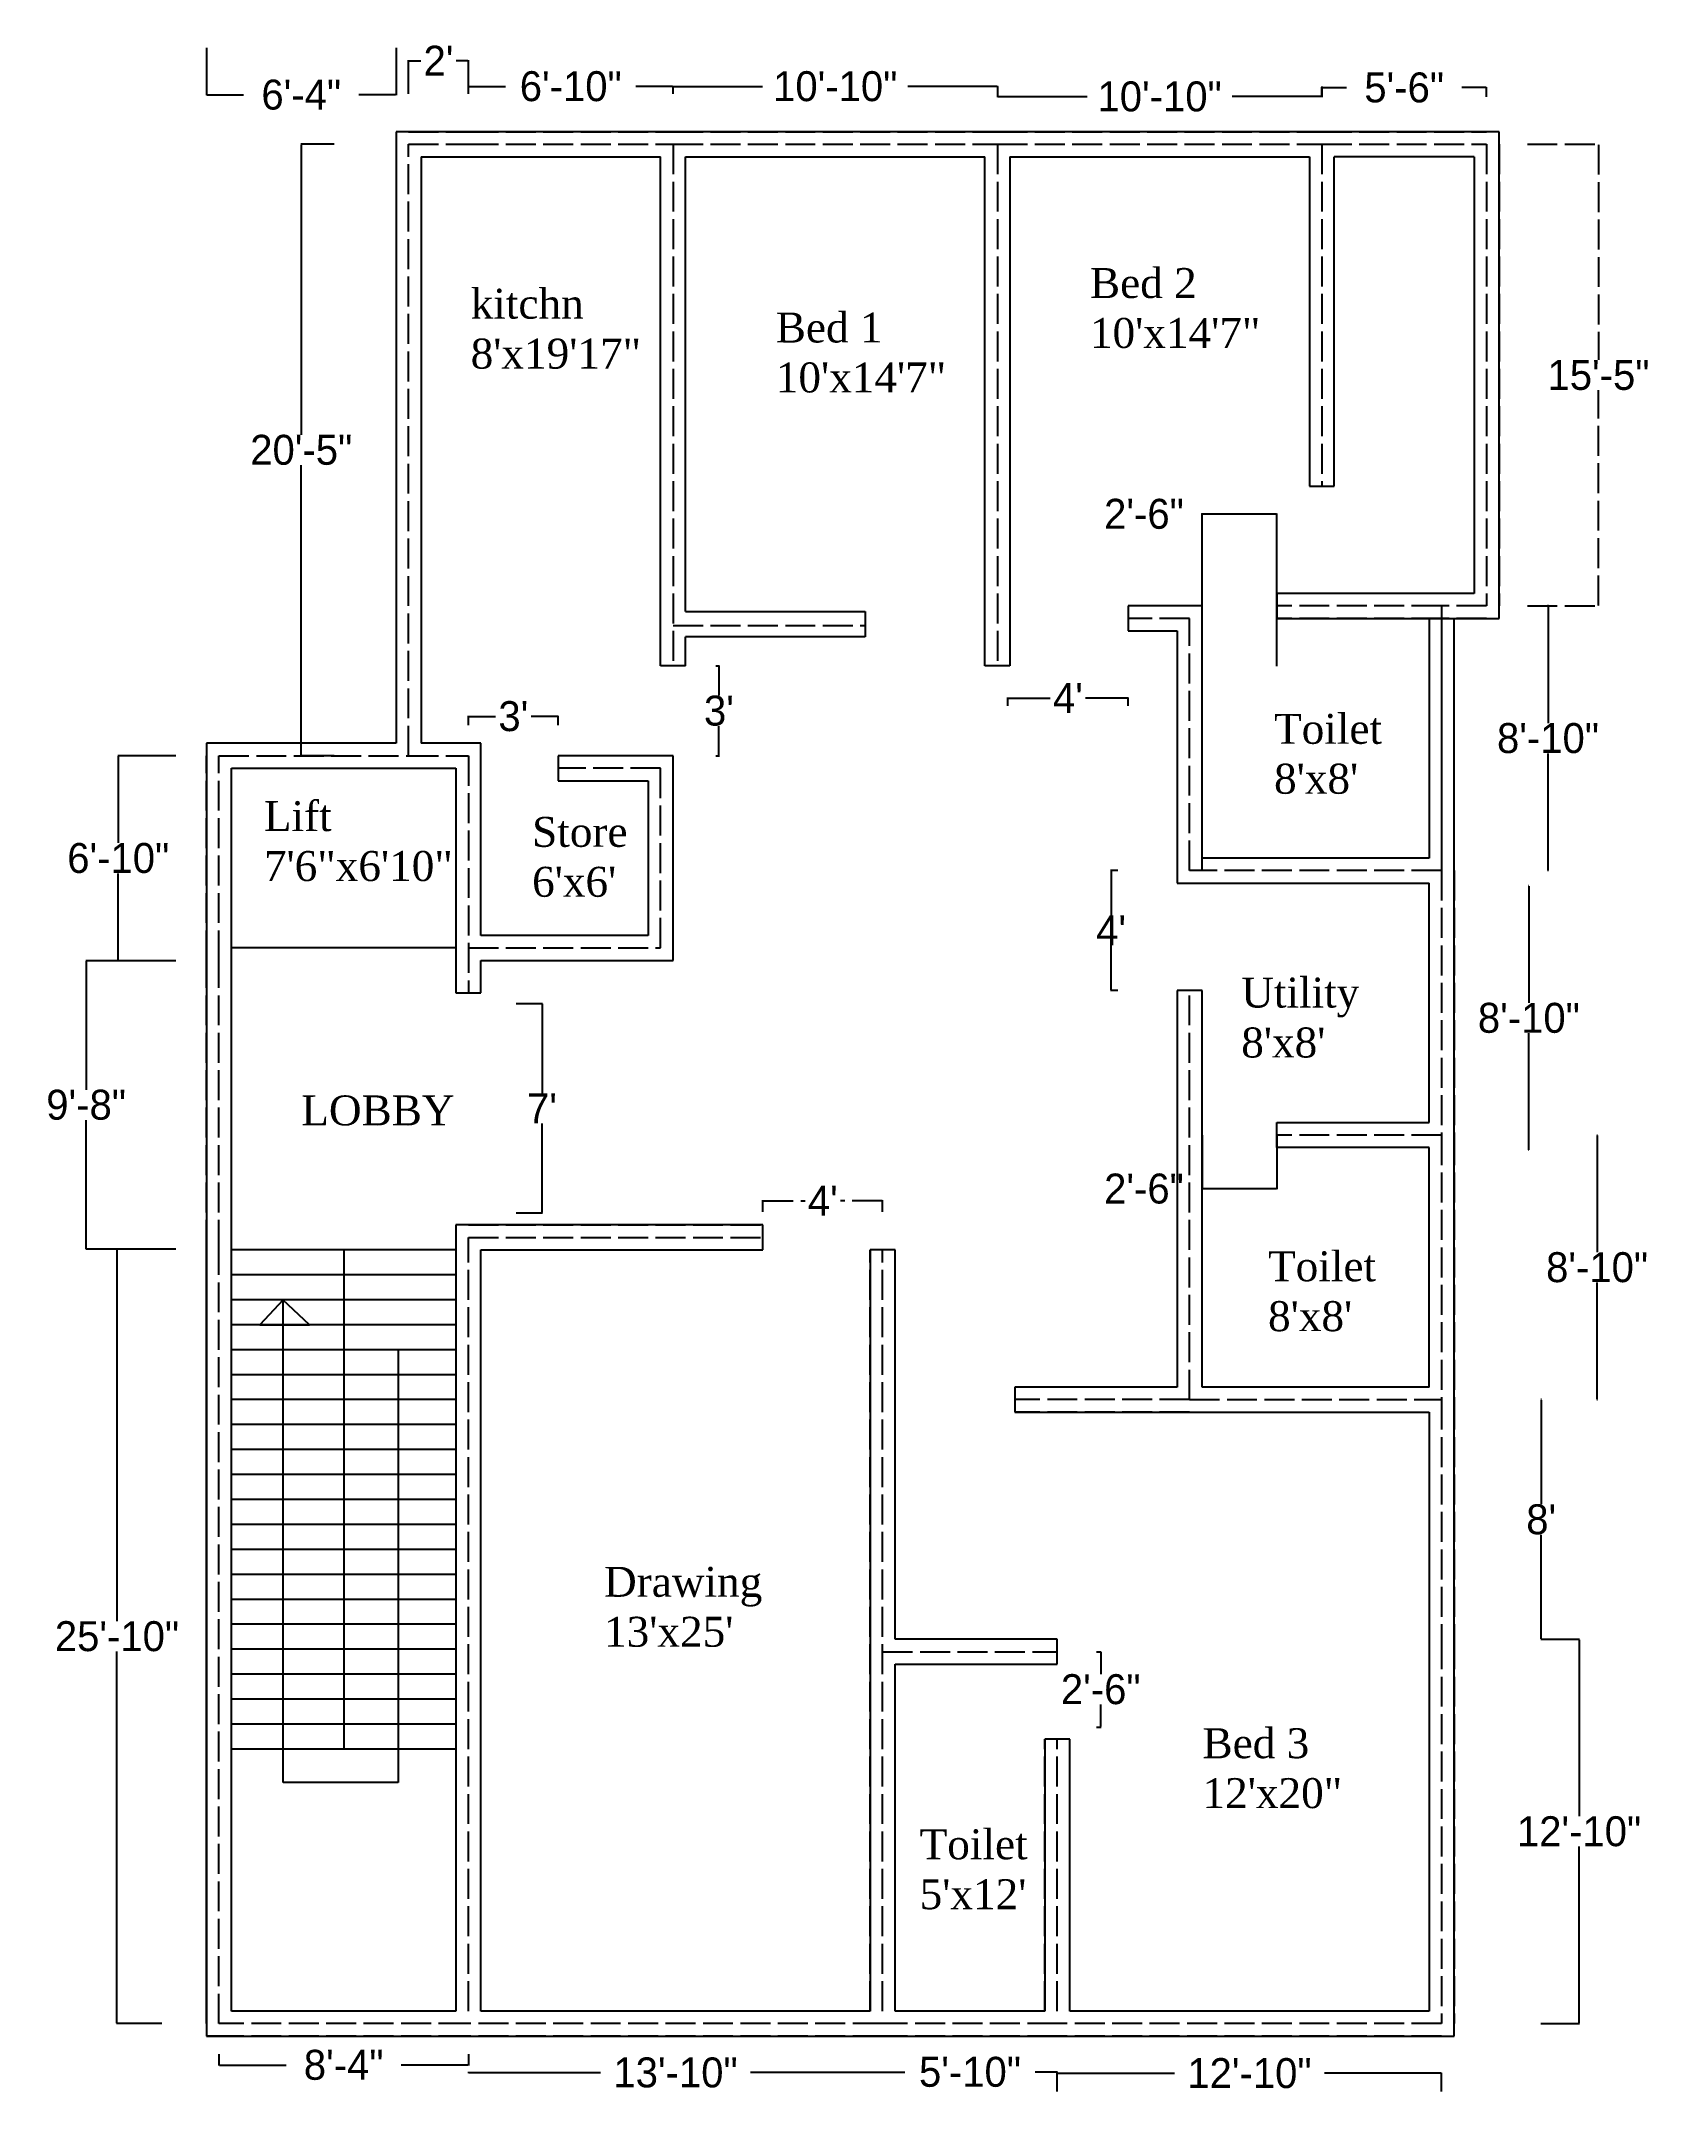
# Model space of a CAD drawing. Header units: inches. Extents: x -148 to 499, y -264 to 558.
import ezdxf

# ---------------------------------------------------------------- set-up
doc = ezdxf.new("R2010")
doc.units = ezdxf.units.IN
doc.header["$MEASUREMENT"] = 0
doc.linetypes.add('ACAD_ISO02W100', pattern=[15, 12, -3])
doc.layers.add('DASH', color=7, linetype='ACAD_ISO02W100')
doc.dimstyles.get("Standard").update_dxf_attribs({"dimtxt": 12, "dimasz": 0.18, "dimexe": 0.18, "dimexo": 0.0625, "dimgap": 0.09, "dimtad": 0, "dimtih": 1, "dimtoh": 1, "dimdec": 0, "dimzin": 0, "dimdsep": 46, "dimlunit": 4, "dimtxsty": 'Standard', "dimcen": 0.09, "dimclrt": 3, "dimadec": 0, "dimazin": 0, "dimtfac": 1, "dimtdec": 0, "dimtofl": 0, "dimtmove": 0, "dimatfit": 3, "dimfxl": 1, "dimtolj": 1, "dimtzin": 0, "dimarcsym": 0})

# ---------------------------------------------------------------- blocks, each defined once
blk = doc.blocks.new('*D4')
at = {"layer": 'DASH', "color": 0, "lineweight": -2}
for p, q in [((447.9, 516.5), (476.6, 516.5)), ((476.42, 516.32), (476.42, 430.09)), ((476.42, 331.68), (476.42, 417.91)), ((447.9, 331.5), (476.6, 331.5))]:
    blk.add_line(p, q, dxfattribs=at)
at = {"layer": 'DASH', "color": 0}
for points in [[(476.39, 516.32), (476.45, 516.32), (476.42, 516.5)], [(476.39, 331.68), (476.45, 331.68), (476.42, 331.5)]]:
    blk.add_solid(points, dxfattribs=at)
at = {"layer": 'Defpoints', "color": 0}
for p in [(447.84, 516.5), (447.84, 331.5), (476.42, 331.5)]:
    blk.add_point(p, dxfattribs=at)
at = {"layer": 'DASH', "color": 3, "insert": (476.42, 424), "char_height": 12, "attachment_point": 5}
blk.add_mtext('\\A1;15\'-5"', dxfattribs=at)
blk = doc.blocks.new('*D6')
at = {"color": 0, "lineweight": -2}
for p, q in [((456.41, 331.5), (456, 331.5)), ((456.18, 331.32), (456.18, 284.59)), ((456.18, 225.68), (456.18, 272.41)), ((456.41, 225.5), (456, 225.5))]:
    blk.add_line(p, q, dxfattribs=at)
at = {"color": 0}
for points in [[(456.15, 331.32), (456.21, 331.32), (456.18, 331.5)], [(456.15, 225.68), (456.21, 225.68), (456.18, 225.5)]]:
    blk.add_solid(points, dxfattribs=at)
at = {"layer": 'Defpoints', "color": 0}
for p in [(456.47, 331.5), (456.18, 225.5), (456.47, 225.5)]:
    blk.add_point(p, dxfattribs=at)
at = {"color": 3, "insert": (456.18, 278.5), "char_height": 12, "attachment_point": 5}
blk.add_mtext('\\A1;8\'-10"', dxfattribs=at)
blk = doc.blocks.new('*D7')
at = {"color": 0, "lineweight": -2}
for p, q in [((448.53, 219.41), (448.33, 219.41)), ((448.51, 219.23), (448.51, 172.5)), ((448.51, 113.59), (448.51, 160.32)), ((448.53, 113.41), (448.33, 113.41))]:
    blk.add_line(p, q, dxfattribs=at)
at = {"color": 0}
for points in [[(448.48, 219.23), (448.54, 219.23), (448.51, 219.41)], [(448.48, 113.59), (448.54, 113.59), (448.51, 113.41)]]:
    blk.add_solid(points, dxfattribs=at)
at = {"layer": 'Defpoints', "color": 0}
for p in [(448.6, 219.41), (448.51, 113.41), (448.6, 113.41)]:
    blk.add_point(p, dxfattribs=at)
at = {"color": 3, "insert": (448.51, 166.41), "char_height": 12, "attachment_point": 5}
blk.add_mtext('\\A1;8\'-10"', dxfattribs=at)
blk = doc.blocks.new('*D8')
at = {"color": 0, "lineweight": -2}
for p, q in [((475.75, 119.5), (476.03, 119.5)), ((475.85, 119.32), (475.85, 72.59)), ((475.85, 13.68), (475.85, 60.41)), ((475.75, 13.5), (476.03, 13.5))]:
    blk.add_line(p, q, dxfattribs=at)
at = {"color": 0}
for points in [[(475.82, 119.32), (475.88, 119.32), (475.85, 119.5)], [(475.82, 13.68), (475.88, 13.68), (475.85, 13.5)]]:
    blk.add_solid(points, dxfattribs=at)
at = {"layer": 'Defpoints', "color": 0}
for p in [(475.69, 119.5), (475.69, 13.5), (475.85, 13.5)]:
    blk.add_point(p, dxfattribs=at)
at = {"color": 3, "insert": (475.85, 66.5), "char_height": 12, "attachment_point": 5}
blk.add_mtext('\\A1;8\'-10"', dxfattribs=at)
blk = doc.blocks.new('*D9')
at = {"color": 0, "lineweight": -2}
for p, q in [((453.53, 13.5), (453.28, 13.5)), ((453.46, 13.32), (453.46, -28.41)), ((453.46, -82.32), (453.46, -40.59)), ((453.53, -82.5), (453.28, -82.5))]:
    blk.add_line(p, q, dxfattribs=at)
at = {"color": 0}
for points in [[(453.43, 13.32), (453.49, 13.32), (453.46, 13.5)], [(453.43, -82.32), (453.49, -82.32), (453.46, -82.5)]]:
    blk.add_solid(points, dxfattribs=at)
at = {"layer": 'Defpoints', "color": 0}
for p in [(453.59, 13.5), (453.46, -82.5), (453.59, -82.5)]:
    blk.add_point(p, dxfattribs=at)
at = {"color": 3, "insert": (453.46, -34.5), "char_height": 12, "attachment_point": 5}
blk.add_mtext("\\A1;8'", dxfattribs=at)
blk = doc.blocks.new('*D10')
at = {"color": 0, "lineweight": -2}
for p, q in [((453.35, -82.5), (468.8, -82.5)), ((468.62, -82.68), (468.62, -153.41)), ((468.62, -236.32), (468.62, -165.59)), ((453.35, -236.5), (468.8, -236.5))]:
    blk.add_line(p, q, dxfattribs=at)
at = {"color": 0}
for points in [[(468.59, -82.68), (468.65, -82.68), (468.62, -82.5)], [(468.59, -236.32), (468.65, -236.32), (468.62, -236.5)]]:
    blk.add_solid(points, dxfattribs=at)
at = {"layer": 'Defpoints', "color": 0}
for p in [(453.28, -82.5), (453.28, -236.5), (468.62, -236.5)]:
    blk.add_point(p, dxfattribs=at)
at = {"color": 3, "insert": (468.62, -159.5), "char_height": 12, "attachment_point": 5}
blk.add_mtext('\\A1;12\'-10"', dxfattribs=at)
blk = doc.blocks.new('*D11')
at = {"color": 0, "lineweight": -2}
for p, q in [((259.54, -263.75), (259.54, -256.22)), ((259.72, -256.4), (306.45, -256.4)), ((413.36, -256.4), (366.63, -256.4)), ((413.54, -263.75), (413.54, -256.22))]:
    blk.add_line(p, q, dxfattribs=at)
at = {"color": 0}
for points in [[(259.72, -256.37), (259.72, -256.43), (259.54, -256.4)], [(413.36, -256.37), (413.36, -256.43), (413.54, -256.4)]]:
    blk.add_solid(points, dxfattribs=at)
at = {"layer": 'Defpoints', "color": 0}
for p in [(259.54, -256.4), (259.54, -263.81), (413.54, -263.81)]:
    blk.add_point(p, dxfattribs=at)
at = {"color": 3, "insert": (336.54, -256.4), "char_height": 12, "attachment_point": 5}
blk.add_mtext('\\A1;12\'-10"', dxfattribs=at)
blk = doc.blocks.new('*D12')
at = {"color": 0, "lineweight": -2}
for p, q in [((189.54, -256.16), (189.54, -255.7)), ((189.72, -255.88), (198.45, -255.88)), ((259.36, -255.88), (250.63, -255.88)), ((259.54, -256.16), (259.54, -255.7))]:
    blk.add_line(p, q, dxfattribs=at)
at = {"color": 0}
for points in [[(189.72, -255.85), (189.72, -255.91), (189.54, -255.88)], [(259.36, -255.85), (259.36, -255.91), (259.54, -255.88)]]:
    blk.add_solid(points, dxfattribs=at)
at = {"layer": 'Defpoints', "color": 0}
for p in [(189.54, -255.88), (189.54, -256.22), (259.54, -256.22)]:
    blk.add_point(p, dxfattribs=at)
at = {"color": 3, "insert": (224.54, -255.88), "char_height": 12, "attachment_point": 5}
blk.add_mtext('\\A1;5\'-10"', dxfattribs=at)
blk = doc.blocks.new('*D13')
at = {"color": 0, "lineweight": -2}
for p, q in [((23.54, -255.76), (23.54, -256.31)), ((23.72, -256.13), (76.45, -256.13)), ((189.36, -256.13), (136.63, -256.13)), ((189.54, -255.76), (189.54, -256.31))]:
    blk.add_line(p, q, dxfattribs=at)
at = {"color": 0}
for points in [[(23.72, -256.1), (23.72, -256.16), (23.54, -256.13)], [(189.36, -256.1), (189.36, -256.16), (189.54, -256.13)]]:
    blk.add_solid(points, dxfattribs=at)
at = {"layer": 'Defpoints', "color": 0}
for p in [(23.54, -255.7), (23.54, -256.13), (189.54, -255.7)]:
    blk.add_point(p, dxfattribs=at)
at = {"color": 3, "insert": (106.54, -256.13), "char_height": 12, "attachment_point": 5}
blk.add_mtext('\\A1;13\'-10"', dxfattribs=at)
blk = doc.blocks.new('*D14')
at = {"color": 0, "lineweight": -2}
for p, q in [((-76.46, -248.79), (-76.46, -253.26)), ((-76.28, -253.08), (-49.55, -253.08)), ((23.36, -253.08), (-3.37, -253.08)), ((23.54, -248.79), (23.54, -253.26))]:
    blk.add_line(p, q, dxfattribs=at)
at = {"color": 0}
for points in [[(-76.28, -253.05), (-76.28, -253.11), (-76.46, -253.08)], [(23.36, -253.05), (23.36, -253.11), (23.54, -253.08)]]:
    blk.add_solid(points, dxfattribs=at)
at = {"layer": 'Defpoints', "color": 0}
for p in [(-76.46, -248.73), (-76.46, -253.08), (23.54, -248.73)]:
    blk.add_point(p, dxfattribs=at)
at = {"color": 3, "insert": (-26.46, -253.08), "char_height": 12, "attachment_point": 5}
blk.add_mtext('\\A1;8\'-4"', dxfattribs=at)
blk = doc.blocks.new('*D15')
at = {"color": 0, "lineweight": -2}
for p, q in [((-99.36, 73.81), (-117.49, 73.81)), ((-117.31, 73.63), (-117.31, -75.25)), ((-117.31, -236.32), (-117.31, -87.43)), ((-99.36, -236.5), (-117.49, -236.5))]:
    blk.add_line(p, q, dxfattribs=at)
at = {"color": 0}
for points in [[(-117.34, 73.63), (-117.28, 73.63), (-117.31, 73.81)], [(-117.34, -236.32), (-117.28, -236.32), (-117.31, -236.5)]]:
    blk.add_solid(points, dxfattribs=at)
at = {"layer": 'Defpoints', "color": 0}
for p in [(-117.31, 73.81), (-99.29, 73.81), (-99.29, -236.5)]:
    blk.add_point(p, dxfattribs=at)
at = {"color": 3, "insert": (-117.31, -81.34), "char_height": 12, "attachment_point": 5}
blk.add_mtext('\\A1;25\'-10"', dxfattribs=at)
blk = doc.blocks.new('*D16')
at = {"color": 0, "lineweight": -2}
for p, q in [((-93.69, 271.5), (-116.98, 271.5)), ((-116.8, 271.32), (-116.8, 236.54)), ((-116.8, 189.57), (-116.8, 224.36)), ((-93.69, 189.39), (-116.98, 189.39))]:
    blk.add_line(p, q, dxfattribs=at)
at = {"color": 0}
for points in [[(-116.83, 271.32), (-116.77, 271.32), (-116.8, 271.5)], [(-116.83, 189.57), (-116.77, 189.57), (-116.8, 189.39)]]:
    blk.add_solid(points, dxfattribs=at)
at = {"layer": 'Defpoints', "color": 0}
for p in [(-93.63, 271.5), (-116.8, 189.39), (-93.63, 189.39)]:
    blk.add_point(p, dxfattribs=at)
at = {"color": 3, "insert": (-116.8, 230.45), "char_height": 12, "attachment_point": 5}
blk.add_mtext('\\A1;6\'-10"', dxfattribs=at)
blk = doc.blocks.new('*D17')
at = {"color": 0, "lineweight": -2}
for p, q in [((-93.69, 189.39), (-129.85, 189.39)), ((-129.67, 189.21), (-129.67, 137.69)), ((-129.67, 73.99), (-129.67, 125.51)), ((-93.69, 73.81), (-129.85, 73.81))]:
    blk.add_line(p, q, dxfattribs=at)
at = {"color": 0}
for points in [[(-129.7, 189.21), (-129.64, 189.21), (-129.67, 189.39)], [(-129.7, 73.99), (-129.64, 73.99), (-129.67, 73.81)]]:
    blk.add_solid(points, dxfattribs=at)
at = {"layer": 'Defpoints', "color": 0}
for p in [(-93.63, 189.39), (-129.67, 73.81), (-93.63, 73.81)]:
    blk.add_point(p, dxfattribs=at)
at = {"color": 3, "insert": (-129.67, 131.6), "char_height": 12, "attachment_point": 5}
blk.add_mtext('\\A1;9\'-8"', dxfattribs=at)
blk = doc.blocks.new('*D18')
at = {"color": 0, "lineweight": -2}
for p, q in [((-30.29, 516.5), (-43.64, 516.5)), ((-43.46, 516.32), (-43.46, 400.09)), ((-43.46, 271.68), (-43.46, 387.91)), ((-30.29, 271.5), (-43.64, 271.5))]:
    blk.add_line(p, q, dxfattribs=at)
at = {"color": 0}
for points in [[(-43.49, 516.32), (-43.43, 516.32), (-43.46, 516.5)], [(-43.49, 271.68), (-43.43, 271.68), (-43.46, 271.5)]]:
    blk.add_solid(points, dxfattribs=at)
at = {"layer": 'Defpoints', "color": 0}
for p in [(-30.23, 516.5), (-43.46, 271.5), (-30.23, 271.5)]:
    blk.add_point(p, dxfattribs=at)
at = {"color": 3, "insert": (-43.46, 394), "char_height": 12, "attachment_point": 5}
blk.add_mtext('\\A1;20\'-5"', dxfattribs=at)
blk = doc.blocks.new('*D19')
at = {"color": 0, "lineweight": -2}
for p, q in [((-0.46, 536.66), (-0.46, 550.16)), ((-0.28, 549.98), (4.45, 549.98)), ((23.36, 549.98), (18.63, 549.98)), ((23.54, 536.66), (23.54, 550.16))]:
    blk.add_line(p, q, dxfattribs=at)
at = {"color": 0}
for points in [[(-0.28, 550.01), (-0.28, 549.95), (-0.46, 549.98)], [(23.36, 550.01), (23.36, 549.95), (23.54, 549.98)]]:
    blk.add_solid(points, dxfattribs=at)
at = {"layer": 'Defpoints', "color": 0}
for p in [(23.54, 549.98), (-0.46, 536.6), (23.54, 536.6)]:
    blk.add_point(p, dxfattribs=at)
at = {"color": 3, "insert": (11.54, 549.98), "char_height": 12, "attachment_point": 5}
blk.add_mtext("\\A1;2'", dxfattribs=at)
blk = doc.blocks.new('*D20')
at = {"color": 0, "lineweight": -2}
for p, q in [((23.54, 536.72), (23.54, 539.86)), ((23.72, 539.68), (38.45, 539.68)), ((105.36, 539.68), (90.63, 539.68)), ((105.54, 536.72), (105.54, 539.86))]:
    blk.add_line(p, q, dxfattribs=at)
at = {"color": 0}
for points in [[(23.72, 539.71), (23.72, 539.65), (23.54, 539.68)], [(105.36, 539.71), (105.36, 539.65), (105.54, 539.68)]]:
    blk.add_solid(points, dxfattribs=at)
at = {"layer": 'Defpoints', "color": 0}
for p in [(23.54, 536.66), (105.54, 539.68), (105.54, 536.66)]:
    blk.add_point(p, dxfattribs=at)
at = {"color": 3, "insert": (64.54, 539.68), "char_height": 12, "attachment_point": 5}
blk.add_mtext('\\A1;6\'-10"', dxfattribs=at)
blk = doc.blocks.new('*D21')
at = {"color": 0, "lineweight": -2}
for p, q in [((105.54, 539.75), (105.54, 539.86)), ((105.72, 539.68), (141.45, 539.68)), ((235.36, 539.68), (199.63, 539.68)), ((235.54, 539.75), (235.54, 539.86))]:
    blk.add_line(p, q, dxfattribs=at)
at = {"color": 0}
for points in [[(105.72, 539.71), (105.72, 539.65), (105.54, 539.68)], [(235.36, 539.71), (235.36, 539.65), (235.54, 539.68)]]:
    blk.add_solid(points, dxfattribs=at)
at = {"layer": 'Defpoints', "color": 0}
for p in [(105.54, 539.68), (235.54, 539.68), (235.54, 539.68)]:
    blk.add_point(p, dxfattribs=at)
at = {"color": 3, "insert": (170.54, 539.68), "char_height": 12, "attachment_point": 5}
blk.add_mtext('\\A1;10\'-10"', dxfattribs=at)
blk = doc.blocks.new('*D22')
at = {"color": 0, "lineweight": -2}
for p, q in [((235.54, 539.62), (235.54, 535.41)), ((235.72, 535.59), (271.45, 535.59)), ((365.36, 535.59), (329.63, 535.59)), ((365.54, 539.62), (365.54, 535.41))]:
    blk.add_line(p, q, dxfattribs=at)
at = {"color": 0}
for points in [[(235.72, 535.62), (235.72, 535.56), (235.54, 535.59)], [(365.36, 535.62), (365.36, 535.56), (365.54, 535.59)]]:
    blk.add_solid(points, dxfattribs=at)
at = {"layer": 'Defpoints', "color": 0}
for p in [(235.54, 539.68), (365.54, 539.68), (365.54, 535.59)]:
    blk.add_point(p, dxfattribs=at)
at = {"color": 3, "insert": (300.54, 535.59), "char_height": 12, "attachment_point": 5}
blk.add_mtext('\\A1;10\'-10"', dxfattribs=at)
blk = doc.blocks.new('*D23')
at = {"color": 0, "lineweight": -2}
for p, q in [((365.54, 535.47), (365.54, 539.37)), ((365.72, 539.19), (375.45, 539.19)), ((431.36, 539.19), (421.63, 539.19)), ((431.54, 535.47), (431.54, 539.37))]:
    blk.add_line(p, q, dxfattribs=at)
at = {"color": 0}
for points in [[(365.72, 539.22), (365.72, 539.16), (365.54, 539.19)], [(431.36, 539.22), (431.36, 539.16), (431.54, 539.19)]]:
    blk.add_solid(points, dxfattribs=at)
at = {"layer": 'Defpoints', "color": 0}
for p in [(365.54, 535.41), (431.54, 539.19), (431.54, 535.41)]:
    blk.add_point(p, dxfattribs=at)
at = {"color": 3, "insert": (398.54, 539.19), "char_height": 12, "attachment_point": 5}
blk.add_mtext('\\A1;5\'-6"', dxfattribs=at)
blk = doc.blocks.new('*D24')
at = {"color": 0, "lineweight": -2}
for p, q in [((122.63, 307.5), (124.11, 307.5)), ((123.93, 307.32), (123.93, 295.59)), ((123.93, 271.68), (123.93, 283.41)), ((122.63, 271.5), (124.11, 271.5))]:
    blk.add_line(p, q, dxfattribs=at)
at = {"color": 0}
for points in [[(123.9, 307.32), (123.96, 307.32), (123.93, 307.5)], [(123.9, 271.68), (123.96, 271.68), (123.93, 271.5)]]:
    blk.add_solid(points, dxfattribs=at)
at = {"layer": 'Defpoints', "color": 0}
for p in [(122.57, 307.5), (122.57, 271.5), (123.93, 271.5)]:
    blk.add_point(p, dxfattribs=at)
at = {"color": 3, "insert": (123.93, 289.5), "char_height": 12, "attachment_point": 5}
blk.add_mtext("\\A1;3'", dxfattribs=at)
blk = doc.blocks.new('*D25')
at = {"color": 0, "lineweight": -2}
for p, q in [((23.54, 283.7), (23.54, 287.46)), ((23.72, 287.28), (34.45, 287.28)), ((59.36, 287.28), (48.63, 287.28)), ((59.54, 283.7), (59.54, 287.46))]:
    blk.add_line(p, q, dxfattribs=at)
at = {"color": 0}
for points in [[(23.72, 287.31), (23.72, 287.25), (23.54, 287.28)], [(59.36, 287.31), (59.36, 287.25), (59.54, 287.28)]]:
    blk.add_solid(points, dxfattribs=at)
at = {"layer": 'Defpoints', "color": 0}
for p in [(23.54, 287.28), (23.54, 283.64), (59.54, 283.64)]:
    blk.add_point(p, dxfattribs=at)
at = {"color": 3, "insert": (41.54, 287.28), "char_height": 12, "attachment_point": 5}
blk.add_mtext("\\A1;3'", dxfattribs=at)
blk = doc.blocks.new('*D26')
at = {"color": 0, "lineweight": -2}
for p, q in [((239.64, 291.49), (239.64, 294.79)), ((239.82, 294.61), (256.69, 294.61)), ((287.74, 294.61), (270.87, 294.61)), ((287.92, 291.49), (287.92, 294.79))]:
    blk.add_line(p, q, dxfattribs=at)
at = {"color": 0}
for points in [[(239.82, 294.64), (239.82, 294.58), (239.64, 294.61)], [(287.74, 294.64), (287.74, 294.58), (287.92, 294.61)]]:
    blk.add_solid(points, dxfattribs=at)
at = {"layer": 'Defpoints', "color": 0}
for p in [(239.64, 294.61), (239.64, 291.43), (287.92, 291.43)]:
    blk.add_point(p, dxfattribs=at)
at = {"color": 3, "insert": (263.78, 294.61), "char_height": 12, "attachment_point": 5}
blk.add_mtext("\\A1;4'", dxfattribs=at)
blk = doc.blocks.new('*D27')
at = {"color": 0, "lineweight": -2}
for p, q in [((317.54, 368.35), (317.36, 368.35)), ((317.54, 307.42), (317.54, 368.53)), ((347.36, 368.35), (317.72, 368.35)), ((347.54, 307.42), (347.54, 368.53))]:
    blk.add_line(p, q, dxfattribs=at)
at = {"color": 0}
for points in [[(317.72, 368.38), (317.72, 368.32), (317.54, 368.35)], [(347.36, 368.38), (347.36, 368.32), (347.54, 368.35)]]:
    blk.add_solid(points, dxfattribs=at)
at = {"layer": 'Defpoints', "color": 0}
for p in [(317.54, 368.35), (317.54, 307.36), (347.54, 307.36)]:
    blk.add_point(p, dxfattribs=at)
at = {"color": 3, "insert": (294.27, 368.35), "char_height": 12, "attachment_point": 5}
blk.add_mtext('\\A1;2\'-6"', dxfattribs=at)
blk = doc.blocks.new('*D28')
at = {"color": 0, "lineweight": -2}
for p, q in [((283.76, 225.5), (280.91, 225.5)), ((281.09, 225.32), (281.09, 207.59)), ((281.09, 177.68), (281.09, 195.41)), ((283.76, 177.5), (280.91, 177.5))]:
    blk.add_line(p, q, dxfattribs=at)
at = {"color": 0}
for points in [[(281.06, 225.32), (281.12, 225.32), (281.09, 225.5)], [(281.06, 177.68), (281.12, 177.68), (281.09, 177.5)]]:
    blk.add_solid(points, dxfattribs=at)
at = {"layer": 'Defpoints', "color": 0}
for p in [(281.09, 225.5), (283.82, 225.5), (283.82, 177.5)]:
    blk.add_point(p, dxfattribs=at)
at = {"color": 3, "insert": (281.09, 201.5), "char_height": 12, "attachment_point": 5}
blk.add_mtext("\\A1;4'", dxfattribs=at)
blk = doc.blocks.new('*D29')
at = {"color": 0, "lineweight": -2}
for p, q in [((317.54, 119.44), (317.54, 97.82)), ((347.54, 119.44), (347.54, 97.82)), ((317.54, 98), (317.36, 98)), ((347.36, 98), (317.72, 98))]:
    blk.add_line(p, q, dxfattribs=at)
at = {"color": 0}
for points in [[(317.72, 98.03), (317.72, 97.97), (317.54, 98)], [(347.36, 98.03), (347.36, 97.97), (347.54, 98)]]:
    blk.add_solid(points, dxfattribs=at)
at = {"layer": 'Defpoints', "color": 0}
for p in [(317.54, 119.5), (347.54, 119.5), (317.54, 98)]:
    blk.add_point(p, dxfattribs=at)
at = {"color": 3, "insert": (294.27, 98), "char_height": 12, "attachment_point": 5}
blk.add_mtext('\\A1;2\'-6"', dxfattribs=at)
blk = doc.blocks.new('*D30')
at = {"layer": 'DASH', "color": 0, "lineweight": -2}
for p, q in [((141.54, 88.71), (141.54, 93.38)), ((141.72, 93.2), (158.45, 93.2)), ((189.36, 93.2), (172.63, 93.2)), ((189.54, 88.71), (189.54, 93.38))]:
    blk.add_line(p, q, dxfattribs=at)
at = {"layer": 'DASH', "color": 0}
for points in [[(141.72, 93.23), (141.72, 93.17), (141.54, 93.2)], [(189.36, 93.23), (189.36, 93.17), (189.54, 93.2)]]:
    blk.add_solid(points, dxfattribs=at)
at = {"layer": 'Defpoints', "color": 0}
for p in [(141.54, 93.2), (141.54, 88.65), (189.54, 88.65)]:
    blk.add_point(p, dxfattribs=at)
at = {"layer": 'DASH', "color": 3, "insert": (165.54, 93.2), "char_height": 12, "attachment_point": 5}
blk.add_mtext("\\A1;4'", dxfattribs=at)
blk = doc.blocks.new('*D31')
at = {"color": 0, "lineweight": -2}
for p, q in [((275.22, -87.5), (277.11, -87.5)), ((276.93, -87.68), (276.93, -96.49)), ((276.93, -117.49), (276.93, -108.67)), ((275.22, -117.67), (277.11, -117.67))]:
    blk.add_line(p, q, dxfattribs=at)
at = {"color": 0}
for points in [[(276.9, -87.68), (276.96, -87.68), (276.93, -87.5)], [(276.9, -117.49), (276.96, -117.49), (276.93, -117.67)]]:
    blk.add_solid(points, dxfattribs=at)
at = {"layer": 'Defpoints', "color": 0}
for p in [(275.16, -87.5), (275.16, -117.67), (276.93, -117.67)]:
    blk.add_point(p, dxfattribs=at)
at = {"color": 3, "insert": (276.93, -102.58), "char_height": 12, "attachment_point": 5}
blk.add_mtext('\\A1;2\'-6"', dxfattribs=at)
blk = doc.blocks.new('*D32')
at = {"color": 0, "lineweight": -2}
for p, q in [((42.69, 172.22), (53.2, 172.22)), ((53.02, 172.04), (53.02, 136.36)), ((53.02, 88.5), (53.02, 124.18)), ((42.69, 88.32), (53.2, 88.32))]:
    blk.add_line(p, q, dxfattribs=at)
at = {"color": 0}
for points in [[(52.99, 172.04), (53.05, 172.04), (53.02, 172.22)], [(52.99, 88.5), (53.05, 88.5), (53.02, 88.32)]]:
    blk.add_solid(points, dxfattribs=at)
at = {"layer": 'Defpoints', "color": 0}
for p in [(42.62, 172.22), (42.62, 88.32), (53.02, 88.32)]:
    blk.add_point(p, dxfattribs=at)
at = {"color": 3, "insert": (53.02, 130.27), "char_height": 12, "attachment_point": 5}
blk.add_mtext("\\A1;7'", dxfattribs=at)
blk = doc.blocks.new('*D33')
at = {"color": 0, "lineweight": -2}
for p, q in [((-81.46, 555.14), (-81.46, 536.13)), ((-5.46, 555.14), (-5.46, 536.13)), ((-81.28, 536.31), (-66.55, 536.31)), ((-5.64, 536.31), (-20.37, 536.31))]:
    blk.add_line(p, q, dxfattribs=at)
at = {"color": 0}
for points in [[(-81.28, 536.34), (-81.28, 536.28), (-81.46, 536.31)], [(-5.64, 536.34), (-5.64, 536.28), (-5.46, 536.31)]]:
    blk.add_solid(points, dxfattribs=at)
at = {"layer": 'Defpoints', "color": 0}
for p in [(-81.46, 555.2), (-5.46, 555.2), (-81.46, 536.31)]:
    blk.add_point(p, dxfattribs=at)
at = {"color": 3, "insert": (-43.46, 536.31), "char_height": 12, "attachment_point": 5}
blk.add_mtext('\\A1;6\'-4"', dxfattribs=at)

msp = doc.modelspace()

# ---------------------------------------------------------------- linework, layer by layer
for p, q in [((436.54, 521.5), (-5.46, 521.5)), ((-5.46, 521.5), (-5.46, 276.5)), ((436.54, 331.5), (436.54, 521.5)), ((4.54, 511.5), (4.54, 276.5)), ((4.54, 511.5), (100.54, 511.5)), ((100.54, 307.5), (100.54, 511.5)), ((110.54, 511.5), (230.54, 511.5)), ((110.54, 329.26), (110.54, 511.5)), ((230.54, 307.5), (230.54, 511.5)), ((240.54, 511.5), (240.54, 307.5)), ((240.54, 511.5), (360.54, 511.5)), ((360.54, 511.5), (360.54, 379.5)), ((370.54, 379.5), (370.54, 511.5)), ((426.54, 511.5), (370.54, 511.5)), ((426.54, 511.5), (426.54, 336.5)), ((360.54, 379.5), (370.54, 379.5)), ((110.54, 329.26), (182.53, 329.26)), ((182.53, 329.26), (182.53, 319.2)), ((317.54, 331.5), (287.92, 331.5)), ((287.92, 331.5), (287.92, 321.5)), ((317.54, 230.5), (317.54, 331.5)), ((426.54, 336.5), (347.54, 336.5)), ((347.54, 336.5), (347.54, 326.5)), ((413.54, 331.5), (413.54, 225.5)), ((436.54, 326.5), (436.54, 331.5)), ((287.92, 321.5), (307.54, 321.5)), ((307.54, 321.5), (307.54, 220.5)), ((347.54, 326.5), (436.54, 326.5)), ((408.54, 326.5), (408.54, 230.5)), ((418.54, -241.5), (418.54, 326.5)), ((182.53, 319.2), (110.54, 319.2)), ((110.54, 307.5), (110.54, 319.2)), ((110.54, 307.5), (100.54, 307.5)), ((240.54, 307.5), (230.54, 307.5)), ((-5.46, 276.5), (-81.46, 276.5)), ((-81.46, 276.5), (-81.46, -241.5)), ((28.54, 276.5), (4.54, 276.5)), ((28.54, 199.5), (28.54, 276.5)), ((105.54, 271.5), (59.54, 271.5)), ((59.54, 271.5), (59.54, 261.5)), ((105.54, 189.5), (105.54, 271.5)), ((-71.46, -231.5), (-71.46, 266.5)), ((-71.46, 266.5), (18.54, 266.5)), ((18.54, 266.5), (18.54, 176.5)), ((59.54, 261.5), (95.54, 261.5)), ((95.54, 261.5), (95.54, 199.5)), ((408.54, 230.5), (317.54, 230.5)), ((307.54, 220.5), (408.54, 220.5)), ((408.54, 124.5), (408.54, 220.5)), ((95.54, 199.5), (28.54, 199.5)), ((18.54, 194.5), (-71.46, 194.5)), ((28.54, 176.5), (28.54, 189.5)), ((28.54, 189.5), (105.54, 189.5)), ((18.54, 176.5), (28.54, 176.5)), ((317.54, 177.5), (307.54, 177.5)), ((307.54, 177.5), (307.54, 18.5)), ((317.54, 18.5), (317.54, 177.5)), ((347.54, 114.5), (347.54, 124.5)), ((347.54, 124.5), (408.54, 124.5)), ((408.54, 114.5), (347.54, 114.5)), ((408.54, 18.5), (408.54, 114.5)), ((141.54, 83.5), (18.54, 83.5)), ((18.54, 83.5), (18.54, -231.5)), ((141.54, 73.5), (141.54, 83.5)), ((-81.46, -236.5), (-81.46, 73.5)), ((18.54, 73.5), (-71.46, 73.5)), ((-26.46, 73.5), (-26.46, -126.5)), ((28.54, -231.5), (28.54, 73.5)), ((28.54, 73.5), (141.54, 73.5)), ((194.54, 73.5), (184.54, 73.5)), ((184.54, 73.5), (184.54, -231.5)), ((194.54, -82.5), (194.54, 73.5)), ((18.54, 63.5), (-71.46, 63.5)), ((18.54, 53.5), (-71.46, 53.5)), ((-50.74, 53.5), (-60.12, 43.5)), ((-40.18, 43.5), (-50.78, 53.45)), ((-50.74, -139.91), (-50.74, 53.5)), ((18.54, 43.5), (-71.46, 43.5)), ((-60.12, 43.5), (-40.18, 43.5)), ((18.54, 33.5), (-71.46, 33.5)), ((-4.6, 33.5), (-4.6, -139.91)), ((18.54, 23.5), (-71.46, 23.5)), ((307.54, 18.5), (242.54, 18.5)), ((242.54, 18.5), (242.54, 8.5)), ((408.54, 18.5), (317.54, 18.5)), ((18.54, 13.5), (-71.46, 13.5)), ((242.54, 8.5), (408.54, 8.5)), ((408.54, 8.5), (408.54, -231.5)), ((18.54, 3.5), (-71.46, 3.5)), ((18.54, -6.5), (-71.46, -6.5)), ((18.54, -16.5), (-71.46, -16.5)), ((18.54, -26.5), (-71.46, -26.5)), ((18.54, -36.5), (-71.46, -36.5)), ((18.54, -46.5), (-71.46, -46.5)), ((18.54, -56.5), (-71.46, -56.5)), ((18.54, -66.5), (-71.46, -66.5)), ((18.54, -76.5), (-71.46, -76.5)), ((18.54, -86.5), (-71.46, -86.5)), ((259.54, -82.5), (194.54, -82.5)), ((259.54, -92.5), (259.54, -82.5)), ((18.54, -96.5), (-71.46, -96.5)), ((194.54, -231.5), (194.54, -92.5)), ((194.54, -92.5), (259.54, -92.5)), ((18.54, -106.5), (-71.46, -106.5)), ((18.54, -116.5), (-71.46, -116.5)), ((264.54, -122.5), (254.54, -122.5)), ((254.54, -122.5), (254.54, -231.5)), ((264.54, -231.5), (264.54, -122.5)), ((-76.46, -128.03), (-76.46, -128.03)), ((18.54, -126.5), (-71.46, -126.5)), ((-4.6, -139.91), (-50.74, -139.91)), ((18.54, -231.5), (-71.46, -231.5)), ((184.54, -231.5), (28.54, -231.5)), ((254.54, -231.5), (194.54, -231.5)), ((408.54, -231.5), (264.54, -231.5)), ((-76.46, -241.5), (-81.46, -241.5)), ((-81.46, -241.5), (418.54, -241.5))]:
    msp.add_line(p, q)
at = {"layer": 'DASH'}
for p, q in [((-0.46, 521.5), (23.54, 521.5)), ((23.54, 521.5), (105.54, 521.5)), ((105.54, 521.5), (235.54, 521.5)), ((235.54, 521.5), (365.54, 521.5)), ((235.54, 521.5), (365.54, 521.5)), ((365.54, 521.5), (431.54, 521.5)), ((-0.46, 516.5), (23.54, 516.5)), ((-0.46, 271.5), (-0.46, 516.5)), ((23.54, 516.5), (105.54, 516.5)), ((105.54, 516.5), (235.54, 516.5)), ((105.54, 516.5), (105.54, 307.5)), ((235.54, 516.5), (365.54, 516.5)), ((235.54, 516.5), (235.54, 307.5)), ((365.54, 516.5), (431.54, 516.5)), ((365.54, 516.5), (365.54, 379.5)), ((431.54, 516.5), (431.54, 331.5)), ((436.54, 516.5), (436.54, 331.5)), ((436.54, 516.5), (436.54, 331.5)), ((312.54, 331.5), (287.92, 331.5)), ((413.54, 336.5), (347.54, 336.5)), ((413.54, 331.5), (347.54, 331.5)), ((431.54, 331.5), (413.54, 331.5)), ((413.54, 331.5), (413.54, 225.5)), ((105.54, 323.63), (182.53, 323.63)), ((312.54, 326.5), (287.92, 326.5)), ((312.54, 225.5), (312.54, 326.5)), ((317.54, 225.5), (317.54, 326.5)), ((413.54, 326.5), (347.54, 326.5)), ((413.54, 326.5), (347.54, 326.5)), ((413.54, 326.5), (347.54, 326.5)), ((431.54, 326.5), (413.54, 326.5)), ((-81.46, 189.5), (-81.46, 271.5)), ((-76.46, 189.5), (-76.46, 271.5)), ((-76.46, 271.5), (-0.46, 271.5)), ((-0.46, 271.5), (23.54, 271.5)), ((23.54, 271.5), (23.54, 176.5)), ((23.54, 271.5), (23.54, 194.5)), ((100.54, 271.5), (59.54, 271.5)), ((105.54, 194.5), (105.54, 271.5)), ((100.54, 266.5), (59.54, 266.5)), ((100.54, 194.5), (100.54, 266.5)), ((413.54, 225.5), (312.54, 225.5)), ((413.54, 225.5), (413.54, 119.5)), ((418.54, 225.5), (418.54, 119.5)), ((-81.46, 73.5), (-81.46, 189.5)), ((-76.46, 73.5), (-76.46, 189.5)), ((-71.46, 73.5), (-71.46, 189.5)), ((23.54, 194.5), (100.54, 194.5)), ((312.54, 13.5), (312.54, 177.5)), ((413.54, 119.5), (347.54, 119.5)), ((413.54, 119.5), (413.54, 13.5)), ((418.54, 119.5), (418.54, 13.5)), ((23.54, 83.5), (141.54, 83.5)), ((23.54, -231.5), (23.54, 78.5)), ((23.54, 78.5), (141.54, 78.5)), ((-81.46, -236.5), (-81.46, 73.5)), ((-76.46, -236.5), (-76.46, 73.5)), ((184.54, -231.5), (184.54, 73.5)), ((189.54, -231.5), (189.54, 73.5)), ((312.54, 13.5), (242.54, 13.5)), ((312.54, 8.5), (242.54, 8.5)), ((312.54, 13.5), (413.54, 13.5)), ((413.54, 13.5), (413.54, -82.5)), ((418.54, 13.5), (418.54, -82.5)), ((189.54, -87.5), (259.54, -87.5)), ((408.54, -82.5), (408.54, -231.5)), ((413.54, -82.5), (413.54, -236.5)), ((418.54, -82.5), (418.54, -236.5)), ((189.54, -231.5), (189.54, -92.5)), ((254.54, -231.5), (254.54, -122.5)), ((259.54, -231.5), (259.54, -122.5)), ((264.54, -231.5), (264.54, -122.5)), ((23.54, -236.5), (-76.46, -236.5)), ((189.54, -236.5), (23.54, -236.5)), ((259.54, -236.5), (189.54, -236.5)), ((413.54, -236.5), (259.54, -236.5)), ((23.54, -241.5), (-76.46, -241.5)), ((189.54, -241.5), (23.54, -241.5)), ((259.54, -241.5), (189.54, -241.5)), ((413.54, -241.5), (259.54, -241.5)), ((413.54, -241.5), (259.54, -241.5)), ((413.54, -241.5), (259.54, -241.5))]:
    msp.add_line(p, q, dxfattribs=at)

# ---------------------------------------------------------------- texts
at = {"char_height": 12, "attachment_point": 1}
for s, insert in [('{\\fTimes New Roman|b0|i0|c0|p18;\\C1;Bed 2\\P10\'x14\'7"}', (272.61, 466.89)), ('{\\fTimes New Roman|b0|i0|c0|p18;\\C1;kitchn\\P8\'x19\'17"}', (24.43, 458.62)), ('{\\fTimes New Roman|b0|i0|c0|p18;\\C1;Bed 1\\P10\'x14\'7"}', (146.71, 449.07)), ("{\\fTimes New Roman|b0|i0|c0|p18;\\C1;Toilet\\P8'x8'}", (346.39, 288.28)), ('{\\fTimes New Roman|b0|i0|c0|p18;\\C1;Lift\\P7\'6"x6\'10"}', (-58.43, 253.32)), ("{\\fTimes New Roman|b0|i0|c0|p18;\\C1;Store\\P6'x6'}", (49.05, 247)), ("{\\fTimes New Roman|b0|i0|c0|p18;\\C1;Toilet\\P8'x8'}", (343.98, 72.95)), ("{\\fTimes New Roman|b0|i0|c0|p18;\\C1;Drawing\\P13'x25'}", (77.88, -53.48)), ('{\\fTimes New Roman|b0|i0|c0|p18;\\C1;Bed 3\\P12\'x20"}', (317.72, -118.14)), ("{\\fTimes New Roman|b0|i0|c0|p18;\\C1;Toilet\\P5'x12'}", (204.36, -158.64))]:
    msp.add_mtext(s, dxfattribs=dict(at, insert=insert))
for s, insert, width in [("{\\fTimes New Roman|b0|i0|c0|p18;\\C1;Utility\\P8'x8'}", (333.24, 182.6), 1.0654), ('{\\fTimes New Roman|b0|i0|c0|p18;\\C1;LOBBY}', (-43.45, 135.4), 3.1493)]:
    msp.add_mtext(s, dxfattribs=dict(at, insert=insert, width=width))

# ---------------------------------------------------------------- dimensions: what is measured, and where the dimension line sits
for base, p1, p2, picture, middle in [((-81.46, 536.31), (-5.46, 555.2), (-81.46, 555.2), '*D33', (-43.46, 536.31)), ((23.54, 549.98), (-0.46, 536.6), (23.54, 536.6), '*D19', (11.54, 549.98)), ((105.54, 539.68), (23.54, 536.66), (105.54, 536.66), '*D20', (64.54, 539.68)), ((235.54, 539.68), (105.54, 539.68), (235.54, 539.68), '*D21', (170.54, 539.68)), ((365.54, 535.59), (235.54, 539.68), (365.54, 539.68), '*D22', (300.54, 535.59)), ((431.54, 539.19), (365.54, 535.41), (431.54, 535.41), '*D23', (398.54, 539.19)), ((317.54, 368.35), (347.54, 307.36), (317.54, 307.36), '*D27', (294.27, 368.35)), ((239.64, 294.61), (287.92, 291.43), (239.64, 291.43), '*D26', (263.78, 294.61)), ((23.54, 287.28), (59.54, 283.64), (23.54, 283.64), '*D25', (41.54, 287.28)), ((317.54, 98), (347.54, 119.5), (317.54, 119.5), '*D29', (294.27, 98)), ((-76.46, -253.08), (23.54, -248.73), (-76.46, -248.73), '*D14', (-26.46, -253.08)), ((23.54, -256.13), (189.54, -255.7), (23.54, -255.7), '*D13', (106.54, -256.13)), ((189.54, -255.88), (259.54, -256.22), (189.54, -256.22), '*D12', (224.54, -255.88)), ((259.54, -256.4), (413.54, -263.81), (259.54, -263.81), '*D11', (336.54, -256.4))]:
    dim = msp.add_linear_dim(base=base, p1=p1, p2=p2, dimstyle='Standard')
    dim.commit()
    dim.dimension.update_dxf_attribs({"geometry": picture, "text_midpoint": middle})
for base, p1, p2, picture, middle in [((-43.46, 271.5), (-30.23, 516.5), (-30.23, 271.5), '*D18', (-43.46, 394)), ((456.18, 225.5), (456.47, 331.5), (456.47, 225.5), '*D6', (456.18, 278.5)), ((123.93, 271.5), (122.57, 307.5), (122.57, 271.5), '*D24', (123.93, 289.5)), ((-116.8, 189.39), (-93.63, 271.5), (-93.63, 189.39), '*D16', (-116.8, 230.45)), ((281.09, 225.5), (283.82, 177.5), (283.82, 225.5), '*D28', (281.09, 201.5)), ((448.51, 113.41), (448.6, 219.41), (448.6, 113.41), '*D7', (448.51, 166.41)), ((-129.67, 73.81), (-93.63, 189.39), (-93.63, 73.81), '*D17', (-129.67, 131.6)), ((53.02, 88.32), (42.62, 172.22), (42.62, 88.32), '*D32', (53.02, 130.27)), ((475.85, 13.5), (475.69, 119.5), (475.69, 13.5), '*D8', (475.85, 66.5)), ((-117.31, 73.81), (-99.29, -236.5), (-99.29, 73.81), '*D15', (-117.31, -81.34)), ((453.46, -82.5), (453.59, 13.5), (453.59, -82.5), '*D9', (453.46, -34.5)), ((276.93, -117.67), (275.16, -87.5), (275.16, -117.67), '*D31', (276.93, -102.58)), ((468.62, -236.5), (453.28, -82.5), (453.28, -236.5), '*D10', (468.62, -159.5))]:
    dim = msp.add_linear_dim(base=base, p1=p1, p2=p2, angle=90, dimstyle='Standard')
    dim.commit()
    dim.dimension.update_dxf_attribs({"geometry": picture, "text_midpoint": middle})
at = {"layer": 'DASH'}
dim = msp.add_linear_dim(base=(476.42, 331.5), p1=(447.84, 516.5), p2=(447.84, 331.5), angle=90, dimstyle='Standard', dxfattribs=at)
dim.commit()
dim.dimension.update_dxf_attribs({"geometry": '*D4', "text_midpoint": (476.42, 424)})
dim = msp.add_linear_dim(base=(141.54, 93.2), p1=(189.54, 88.65), p2=(141.54, 88.65), dimstyle='Standard', dxfattribs=at)
dim.commit()
dim.dimension.update_dxf_attribs({"geometry": '*D30', "text_midpoint": (165.54, 93.2)})

doc.saveas('drawing.dxf')
